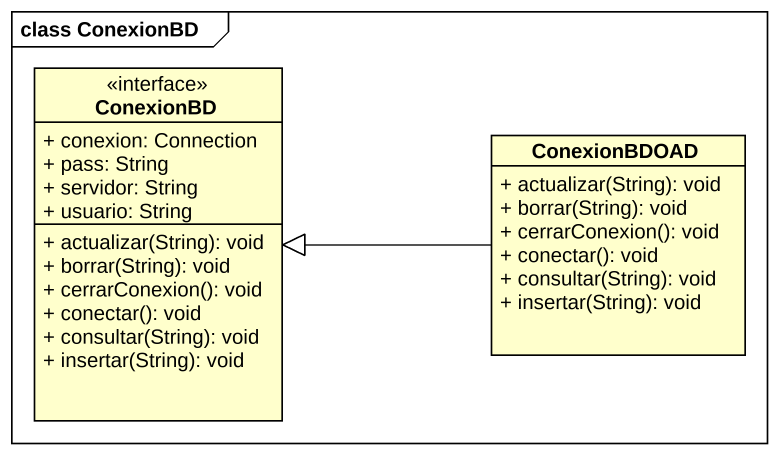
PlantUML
@startuml
mainframe class ConexionBD
hide circle
hide empty members
skinparam classAttributeIconSize 0
class ConexionBD <<interface>> {
  + conexion: Connection
  + pass: String
  + servidor: String
  + usuario: String
  + actualizar(String): void
  + borrar(String): void
  + cerrarConexion(): void
  + conectar(): void
  + consultar(String): void
  + insertar(String): void
}
class ConexionBDOAD {
  + actualizar(String): void
  + borrar(String): void
  + cerrarConexion(): void
  + conectar(): void
  + consultar(String): void
  + insertar(String): void
}
ConexionBDOAD -left-|> ConexionBD
@enduml
